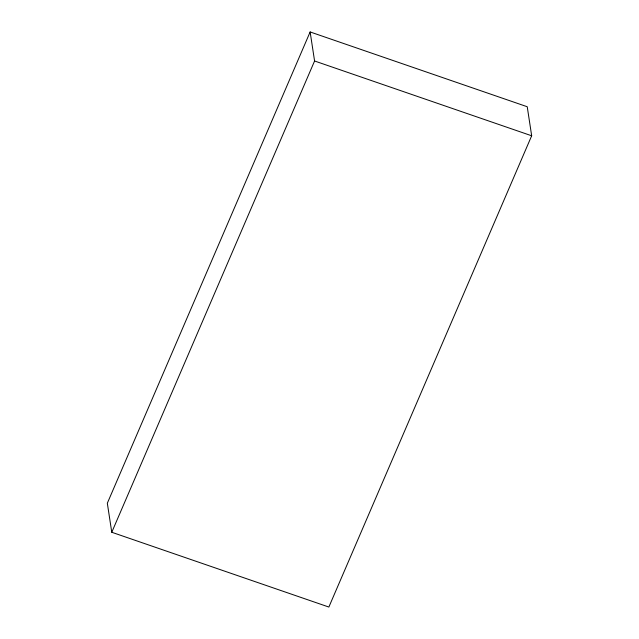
<?xml version="1.0" encoding="UTF-8"?>
<svg xmlns="http://www.w3.org/2000/svg" width="639" height="639" viewBox="0 0 639 639"><rect width="100%" height="100%" fill="white"/><g stroke="black" fill="none" stroke-linecap="round" stroke-linejoin="round"><path stroke-width="0.96" d="M310.139 31.95L107.328 503.22L111.769 532.263L328.861 607.05L531.672 135.78L527.231 106.737L310.139 31.95L314.58 60.993L111.769 532.263M314.58 60.993L531.672 135.78"/></g></svg>
